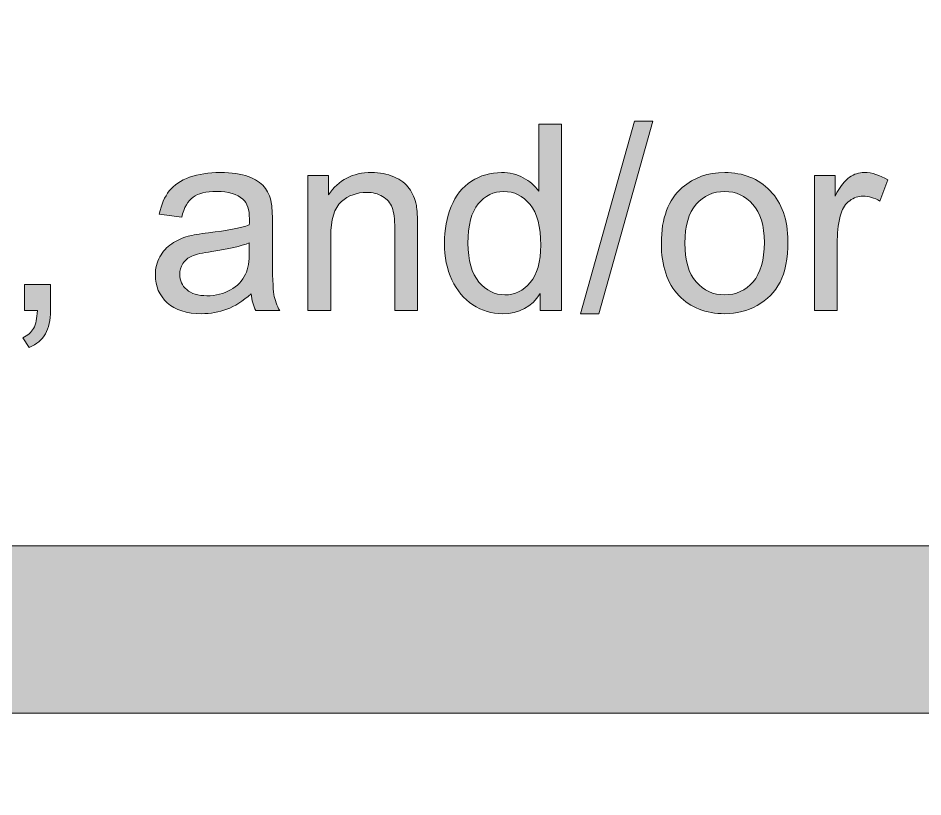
# Model space of a CAD drawing. Header units: inches. Extents: x -17.6 to 82.3, y -15.1 to 23.2.
# Drawn here: x 79.354 to 80.03, y -5.123 to -4.542 of the extents above; entities that cross this region are included whole.
import ezdxf

# ---------------------------------------------------------------- set-up
doc = ezdxf.new("R2010")
doc.units = ezdxf.units.IN
doc.header["$MEASUREMENT"] = 0
doc.layers.add('0_0', color=7, linetype='Continuous', lineweight=0)
doc.layers.add('G-ANNO-TTLB', color=7, linetype='Continuous', lineweight=0)

# ---------------------------------------------------------------- blocks, each defined once
blk = doc.blocks.new('Block_21')
at = {"layer": '0_0', "true_color": 0x000000, "transparency": 33554687}
h = blk.add_hatch(color=18, dxfattribs=at)
h.dxf.hatch_style = 2
edge = h.paths.add_edge_path()
edge.add_spline(control_points=[(79.69032, -4.71012), (79.69032, -4.72304), (79.69303, -4.73269), (79.69849, -4.73908), (79.70393, -4.74547), (79.71034, -4.74867), (79.71775, -4.74867), (79.72522, -4.74867), (79.73157, -4.74562), (79.73679, -4.7395), (79.74201, -4.7334), (79.74463, -4.72408), (79.74463, -4.71155), (79.74463, -4.69775), (79.74197, -4.68762), (79.73665, -4.68117), (79.73134, -4.67471), (79.72477, -4.67148), (79.71699, -4.67148), (79.70939, -4.67148), (79.70304, -4.67459), (79.69796, -4.68079), (79.69287, -4.68698), (79.69032, -4.69676), (79.69032, -4.71012)], knot_values=[0, 0, 0, 0, 1, 1, 1, 2, 2, 2, 3, 3, 3, 4, 4, 4, 5, 5, 5, 6, 6, 6, 7, 7, 7, 8, 8, 8, 8], degree=3, periodic=0)
edge = h.paths.add_edge_path()
edge.add_spline(control_points=[(79.74433, -4.76044), (79.74433, -4.76044), (79.74433, -4.74772), (79.74433, -4.74772), (79.73794, -4.75772), (79.72854, -4.76272), (79.71615, -4.76272), (79.7081, -4.76272), (79.70071, -4.76051), (79.69397, -4.75608), (79.68723, -4.75164), (79.68201, -4.74546), (79.6783, -4.73752), (79.6746, -4.72957), (79.67274, -4.72045), (79.67274, -4.71012), (79.67274, -4.70006), (79.67442, -4.69093), (79.67779, -4.68273), (79.68114, -4.67453), (79.68617, -4.66825), (79.69287, -4.66389), (79.69958, -4.65952), (79.70709, -4.65734), (79.71539, -4.65734), (79.72146, -4.65734), (79.72686, -4.65861), (79.73161, -4.66119), (79.73636, -4.66374), (79.74022, -4.66709), (79.74319, -4.6712), (79.74319, -4.6712), (79.74319, -4.62126), (79.74319, -4.62126), (79.74319, -4.62126), (79.7602, -4.62126), (79.7602, -4.62126), (79.7602, -4.62126), (79.7602, -4.76044), (79.7602, -4.76044), (79.7602, -4.76044), (79.74433, -4.76044), (79.74433, -4.76044)], knot_values=[0, 0, 0, 0, 1, 1, 1, 2, 2, 2, 3, 3, 3, 4, 4, 4, 5, 5, 5, 6, 6, 6, 7, 7, 7, 8, 8, 8, 9, 9, 9, 10, 10, 10, 11, 11, 11, 12, 12, 12, 13, 13, 13, 14, 14, 14, 14], degree=3, periodic=0)
h = blk.add_hatch(color=18, dxfattribs=at)
h.dxf.hatch_style = 2
edge = h.paths.add_edge_path()
edge.add_spline(control_points=[(79.77425, -4.76282), (79.77425, -4.76282), (79.81459, -4.61888), (79.81459, -4.61888), (79.81459, -4.61888), (79.82826, -4.61888), (79.82826, -4.61888), (79.82826, -4.61888), (79.788, -4.76282), (79.788, -4.76282), (79.788, -4.76282), (79.77425, -4.76282), (79.77425, -4.76282)], knot_values=[0, 0, 0, 0, 1, 1, 1, 2, 2, 2, 3, 3, 3, 4, 4, 4, 4], degree=3, periodic=0)
h = blk.add_hatch(color=18, dxfattribs=at)
h.dxf.hatch_style = 2
edge = h.paths.add_edge_path()
edge.add_spline(control_points=[(79.52702, -4.70984), (79.52081, -4.71238), (79.5115, -4.71452), (79.4991, -4.7163), (79.49208, -4.71731), (79.4871, -4.71845), (79.48419, -4.71971), (79.48128, -4.72097), (79.47903, -4.72283), (79.47746, -4.72526), (79.47587, -4.7277), (79.47507, -4.73041), (79.47507, -4.73338), (79.47507, -4.73794), (79.47681, -4.74174), (79.48025, -4.74478), (79.4837, -4.74782), (79.48874, -4.74934), (79.49539, -4.74934), (79.50198, -4.74934), (79.50784, -4.7479), (79.51297, -4.74501), (79.51809, -4.74213), (79.52185, -4.7382), (79.52425, -4.73319), (79.5261, -4.72933), (79.52702, -4.72363), (79.52702, -4.71611), (79.52702, -4.71611), (79.52702, -4.70984), (79.52702, -4.70984)], knot_values=[0, 0, 0, 0, 1, 1, 1, 2, 2, 2, 3, 3, 3, 4, 4, 4, 5, 5, 5, 6, 6, 6, 7, 7, 7, 8, 8, 8, 9, 9, 9, 10, 10, 10, 10], degree=3, periodic=0)
edge = h.paths.add_edge_path()
edge.add_spline(control_points=[(79.52843, -4.74801), (79.52211, -4.75339), (79.516, -4.75719), (79.51016, -4.7594), (79.50431, -4.76161), (79.49802, -4.76272), (79.49132, -4.76272), (79.48024, -4.76272), (79.47172, -4.76001), (79.46577, -4.75461), (79.45983, -4.74919), (79.45684, -4.74228), (79.45684, -4.73386), (79.45684, -4.72892), (79.45798, -4.72442), (79.46022, -4.72032), (79.46246, -4.71625), (79.46541, -4.71297), (79.46905, -4.7105), (79.47268, -4.70803), (79.47678, -4.70616), (79.48134, -4.7049), (79.4847, -4.70402), (79.48976, -4.70317), (79.49653, -4.70234), (79.51034, -4.7007), (79.52049, -4.69873), (79.52702, -4.69645), (79.52707, -4.69411), (79.5271, -4.69263), (79.5271, -4.69199), (79.5271, -4.68503), (79.5255, -4.68012), (79.52227, -4.67727), (79.5179, -4.67341), (79.51141, -4.67148), (79.50279, -4.67148), (79.49476, -4.67148), (79.48882, -4.67289), (79.485, -4.6757), (79.48117, -4.67852), (79.47834, -4.68351), (79.47651, -4.69066), (79.47651, -4.69066), (79.4598, -4.68838), (79.4598, -4.68838), (79.46132, -4.68123), (79.46381, -4.67546), (79.46729, -4.67106), (79.47077, -4.66665), (79.4758, -4.66328), (79.48239, -4.66089), (79.48897, -4.65853), (79.4966, -4.65734), (79.50526, -4.65734), (79.51388, -4.65734), (79.52087, -4.65835), (79.52626, -4.66037), (79.53163, -4.66239), (79.53559, -4.66494), (79.53811, -4.66802), (79.54065, -4.67109), (79.54243, -4.67497), (79.54343, -4.67965), (79.544, -4.68256), (79.5443, -4.68781), (79.5443, -4.69541), (79.5443, -4.69541), (79.5443, -4.71819), (79.5443, -4.71819), (79.5443, -4.73408), (79.54465, -4.74413), (79.54538, -4.74835), (79.54612, -4.75255), (79.54755, -4.75658), (79.5497, -4.76044), (79.5497, -4.76044), (79.53185, -4.76044), (79.53185, -4.76044), (79.53008, -4.7569), (79.52894, -4.75275), (79.52843, -4.74801)], knot_values=[0, 0, 0, 0, 1, 1, 1, 2, 2, 2, 3, 3, 3, 4, 4, 4, 5, 5, 5, 6, 6, 6, 7, 7, 7, 8, 8, 8, 9, 9, 9, 10, 10, 10, 11, 11, 11, 12, 12, 12, 13, 13, 13, 14, 14, 14, 15, 15, 15, 16, 16, 16, 17, 17, 17, 18, 18, 18, 19, 19, 19, 20, 20, 20, 21, 21, 21, 22, 22, 22, 23, 23, 23, 24, 24, 24, 25, 25, 25, 26, 26, 26, 27, 27, 27, 27], degree=3, periodic=0)
h = blk.add_hatch(color=18, dxfattribs=at)
h.dxf.hatch_style = 2
edge = h.paths.add_edge_path()
edge.add_spline(control_points=[(79.57077, -4.76044), (79.57077, -4.76044), (79.57077, -4.65961), (79.57077, -4.65961), (79.57077, -4.65961), (79.58615, -4.65961), (79.58615, -4.65961), (79.58615, -4.65961), (79.58615, -4.67395), (79.58615, -4.67395), (79.59356, -4.66287), (79.60426, -4.65734), (79.61825, -4.65734), (79.62432, -4.65734), (79.62991, -4.65842), (79.63501, -4.66062), (79.64011, -4.66279), (79.64392, -4.66566), (79.64646, -4.6692), (79.64898, -4.67274), (79.65076, -4.67696), (79.65177, -4.68183), (79.6524, -4.68499), (79.65272, -4.69054), (79.65272, -4.69845), (79.65272, -4.69845), (79.65272, -4.76044), (79.65272, -4.76044), (79.65272, -4.76044), (79.63563, -4.76044), (79.63563, -4.76044), (79.63563, -4.76044), (79.63563, -4.69911), (79.63563, -4.69911), (79.63563, -4.69215), (79.63496, -4.68694), (79.63363, -4.68349), (79.6323, -4.68004), (79.62994, -4.67729), (79.62656, -4.67524), (79.62318, -4.67318), (79.61919, -4.67215), (79.61464, -4.67215), (79.60737, -4.67215), (79.60107, -4.67445), (79.5958, -4.67908), (79.59052, -4.6837), (79.58786, -4.69246), (79.58786, -4.70538), (79.58786, -4.70538), (79.58786, -4.76044), (79.58786, -4.76044), (79.58786, -4.76044), (79.57077, -4.76044), (79.57077, -4.76044)], knot_values=[0, 0, 0, 0, 1, 1, 1, 2, 2, 2, 3, 3, 3, 4, 4, 4, 5, 5, 5, 6, 6, 6, 7, 7, 7, 8, 8, 8, 9, 9, 9, 10, 10, 10, 11, 11, 11, 12, 12, 12, 13, 13, 13, 14, 14, 14, 15, 15, 15, 16, 16, 16, 17, 17, 17, 18, 18, 18, 18], degree=3, periodic=0)
h = blk.add_hatch(color=18, dxfattribs=at)
h.dxf.hatch_style = 2
edge = h.paths.add_edge_path()
edge.add_spline(control_points=[(79.85229, -4.71003), (79.85229, -4.72294), (79.8551, -4.73261), (79.86073, -4.73904), (79.86637, -4.74546), (79.87345, -4.74867), (79.882, -4.74867), (79.89049, -4.74867), (79.89754, -4.74544), (79.90318, -4.73899), (79.90881, -4.73253), (79.91162, -4.72268), (79.91162, -4.70946), (79.91162, -4.69699), (79.9088, -4.68754), (79.90313, -4.68113), (79.89746, -4.6747), (79.89042, -4.67148), (79.882, -4.67148), (79.87345, -4.67148), (79.86637, -4.67468), (79.86073, -4.68107), (79.8551, -4.68746), (79.85229, -4.69712), (79.85229, -4.71003)], knot_values=[0, 0, 0, 0, 1, 1, 1, 2, 2, 2, 3, 3, 3, 4, 4, 4, 5, 5, 5, 6, 6, 6, 7, 7, 7, 8, 8, 8, 8], degree=3, periodic=0)
edge = h.paths.add_edge_path()
edge.add_spline(control_points=[(79.83472, -4.71003), (79.83472, -4.69135), (79.83991, -4.67753), (79.85029, -4.66854), (79.85897, -4.66106), (79.86953, -4.65734), (79.882, -4.65734), (79.89586, -4.65734), (79.9072, -4.66188), (79.91599, -4.67095), (79.92479, -4.68004), (79.9292, -4.69259), (79.9292, -4.7086), (79.9292, -4.72158), (79.92725, -4.73178), (79.92335, -4.73923), (79.91946, -4.74666), (79.91379, -4.75244), (79.90636, -4.75655), (79.89893, -4.76066), (79.8908, -4.76272), (79.882, -4.76272), (79.86789, -4.76272), (79.85647, -4.75819), (79.84778, -4.74915), (79.83908, -4.7401), (79.83472, -4.72705), (79.83472, -4.71003)], knot_values=[0, 0, 0, 0, 1, 1, 1, 2, 2, 2, 3, 3, 3, 4, 4, 4, 5, 5, 5, 6, 6, 6, 7, 7, 7, 8, 8, 8, 9, 9, 9, 9], degree=3, periodic=0)
h = blk.add_hatch(color=18, dxfattribs=at)
h.dxf.hatch_style = 2
edge = h.paths.add_edge_path()
edge.add_spline(control_points=[(79.94903, -4.76044), (79.94903, -4.76044), (79.94903, -4.65961), (79.94903, -4.65961), (79.94903, -4.65961), (79.96441, -4.65961), (79.96441, -4.65961), (79.96441, -4.65961), (79.96441, -4.6749), (79.96441, -4.6749), (79.96834, -4.66775), (79.97196, -4.66303), (79.97529, -4.66075), (79.97861, -4.65847), (79.98226, -4.65734), (79.98625, -4.65734), (79.99201, -4.65734), (79.99787, -4.65917), (80.00382, -4.66284), (80.00382, -4.66284), (79.99794, -4.6787), (79.99794, -4.6787), (79.99376, -4.67623), (79.98958, -4.67499), (79.98541, -4.67499), (79.98166, -4.67499), (79.97831, -4.67612), (79.97534, -4.67836), (79.97236, -4.68061), (79.97024, -4.68373), (79.96897, -4.68772), (79.96707, -4.69379), (79.96612, -4.70044), (79.96612, -4.70766), (79.96612, -4.70766), (79.96612, -4.76044), (79.96612, -4.76044), (79.96612, -4.76044), (79.94903, -4.76044), (79.94903, -4.76044)], knot_values=[0, 0, 0, 0, 1, 1, 1, 2, 2, 2, 3, 3, 3, 4, 4, 4, 5, 5, 5, 6, 6, 6, 7, 7, 7, 8, 8, 8, 9, 9, 9, 10, 10, 10, 11, 11, 11, 12, 12, 12, 13, 13, 13, 13], degree=3, periodic=0)
h = blk.add_hatch(color=18, dxfattribs=at)
h.dxf.hatch_style = 2
edge = h.paths.add_edge_path()
edge.add_spline(control_points=[(79.35905, -4.76044), (79.35905, -4.76044), (79.35905, -4.74098), (79.35905, -4.74098), (79.35905, -4.74098), (79.37853, -4.74098), (79.37853, -4.74098), (79.37853, -4.74098), (79.37853, -4.76044), (79.37853, -4.76044), (79.37853, -4.76759), (79.37725, -4.77337), (79.37473, -4.77778), (79.37219, -4.78217), (79.36816, -4.78558), (79.36266, -4.78798), (79.36266, -4.78798), (79.35791, -4.78067), (79.35791, -4.78067), (79.36152, -4.77908), (79.36418, -4.77676), (79.36589, -4.77368), (79.36759, -4.77062), (79.36854, -4.76621), (79.36873, -4.76044), (79.36873, -4.76044), (79.35905, -4.76044), (79.35905, -4.76044)], knot_values=[0, 0, 0, 0, 1, 1, 1, 2, 2, 2, 3, 3, 3, 4, 4, 4, 5, 5, 5, 6, 6, 6, 7, 7, 7, 8, 8, 8, 9, 9, 9, 9], degree=3, periodic=0)
at = {"layer": '0_0'}
for points, knots in [([(79.74433, -4.76044), (79.74433, -4.76044), (79.74433, -4.74772), (79.74433, -4.74772), (79.73794, -4.75772), (79.72854, -4.76272), (79.71615, -4.76272), (79.7081, -4.76272), (79.70071, -4.76051), (79.69397, -4.75608), (79.68723, -4.75164), (79.68201, -4.74546), (79.6783, -4.73752), (79.6746, -4.72957), (79.67274, -4.72045), (79.67274, -4.71012), (79.67274, -4.70006), (79.67442, -4.69093), (79.67779, -4.68273), (79.68114, -4.67453), (79.68617, -4.66825), (79.69287, -4.66389), (79.69958, -4.65952), (79.70709, -4.65734), (79.71539, -4.65734), (79.72146, -4.65734), (79.72686, -4.65861), (79.73161, -4.66119), (79.73636, -4.66374), (79.74022, -4.66709), (79.74319, -4.6712), (79.74319, -4.6712), (79.74319, -4.62126), (79.74319, -4.62126), (79.74319, -4.62126), (79.7602, -4.62126), (79.7602, -4.62126), (79.7602, -4.62126), (79.7602, -4.76044), (79.7602, -4.76044), (79.7602, -4.76044), (79.74433, -4.76044), (79.74433, -4.76044)], [0, 0, 0, 0, 1, 1, 1, 2, 2, 2, 3, 3, 3, 4, 4, 4, 5, 5, 5, 6, 6, 6, 7, 7, 7, 8, 8, 8, 9, 9, 9, 10, 10, 10, 11, 11, 11, 12, 12, 12, 13, 13, 13, 14, 14, 14, 14]), ([(79.77425, -4.76282), (79.77425, -4.76282), (79.81459, -4.61888), (79.81459, -4.61888), (79.81459, -4.61888), (79.82826, -4.61888), (79.82826, -4.61888), (79.82826, -4.61888), (79.788, -4.76282), (79.788, -4.76282), (79.788, -4.76282), (79.77425, -4.76282), (79.77425, -4.76282)], [0, 0, 0, 0, 1, 1, 1, 2, 2, 2, 3, 3, 3, 4, 4, 4, 4]), ([(79.52843, -4.74801), (79.52211, -4.75339), (79.516, -4.75719), (79.51016, -4.7594), (79.50431, -4.76161), (79.49802, -4.76272), (79.49132, -4.76272), (79.48024, -4.76272), (79.47172, -4.76001), (79.46577, -4.75461), (79.45983, -4.74919), (79.45684, -4.74228), (79.45684, -4.73386), (79.45684, -4.72892), (79.45798, -4.72442), (79.46022, -4.72032), (79.46246, -4.71625), (79.46541, -4.71297), (79.46905, -4.7105), (79.47268, -4.70803), (79.47678, -4.70616), (79.48134, -4.7049), (79.4847, -4.70402), (79.48976, -4.70317), (79.49653, -4.70234), (79.51034, -4.7007), (79.52049, -4.69873), (79.52702, -4.69645), (79.52707, -4.69411), (79.5271, -4.69263), (79.5271, -4.69199), (79.5271, -4.68503), (79.5255, -4.68012), (79.52227, -4.67727), (79.5179, -4.67341), (79.51141, -4.67148), (79.50279, -4.67148), (79.49476, -4.67148), (79.48882, -4.67289), (79.485, -4.6757), (79.48117, -4.67852), (79.47834, -4.68351), (79.47651, -4.69066), (79.47651, -4.69066), (79.4598, -4.68838), (79.4598, -4.68838), (79.46132, -4.68123), (79.46381, -4.67546), (79.46729, -4.67106), (79.47077, -4.66665), (79.4758, -4.66328), (79.48239, -4.66089), (79.48897, -4.65853), (79.4966, -4.65734), (79.50526, -4.65734), (79.51388, -4.65734), (79.52087, -4.65835), (79.52626, -4.66037), (79.53163, -4.66239), (79.53559, -4.66494), (79.53811, -4.66802), (79.54065, -4.67109), (79.54243, -4.67497), (79.54343, -4.67965), (79.544, -4.68256), (79.5443, -4.68781), (79.5443, -4.69541), (79.5443, -4.69541), (79.5443, -4.71819), (79.5443, -4.71819), (79.5443, -4.73408), (79.54465, -4.74413), (79.54538, -4.74835), (79.54612, -4.75255), (79.54755, -4.75658), (79.5497, -4.76044), (79.5497, -4.76044), (79.53185, -4.76044), (79.53185, -4.76044), (79.53008, -4.7569), (79.52894, -4.75275), (79.52843, -4.74801)], [0, 0, 0, 0, 1, 1, 1, 2, 2, 2, 3, 3, 3, 4, 4, 4, 5, 5, 5, 6, 6, 6, 7, 7, 7, 8, 8, 8, 9, 9, 9, 10, 10, 10, 11, 11, 11, 12, 12, 12, 13, 13, 13, 14, 14, 14, 15, 15, 15, 16, 16, 16, 17, 17, 17, 18, 18, 18, 19, 19, 19, 20, 20, 20, 21, 21, 21, 22, 22, 22, 23, 23, 23, 24, 24, 24, 25, 25, 25, 26, 26, 26, 27, 27, 27, 27]), ([(79.57077, -4.76044), (79.57077, -4.76044), (79.57077, -4.65961), (79.57077, -4.65961), (79.57077, -4.65961), (79.58615, -4.65961), (79.58615, -4.65961), (79.58615, -4.65961), (79.58615, -4.67395), (79.58615, -4.67395), (79.59356, -4.66287), (79.60426, -4.65734), (79.61825, -4.65734), (79.62432, -4.65734), (79.62991, -4.65842), (79.63501, -4.66062), (79.64011, -4.66279), (79.64392, -4.66566), (79.64646, -4.6692), (79.64898, -4.67274), (79.65076, -4.67696), (79.65177, -4.68183), (79.6524, -4.68499), (79.65272, -4.69054), (79.65272, -4.69845), (79.65272, -4.69845), (79.65272, -4.76044), (79.65272, -4.76044), (79.65272, -4.76044), (79.63563, -4.76044), (79.63563, -4.76044), (79.63563, -4.76044), (79.63563, -4.69911), (79.63563, -4.69911), (79.63563, -4.69215), (79.63496, -4.68694), (79.63363, -4.68349), (79.6323, -4.68004), (79.62994, -4.67729), (79.62656, -4.67524), (79.62318, -4.67318), (79.61919, -4.67215), (79.61464, -4.67215), (79.60737, -4.67215), (79.60107, -4.67445), (79.5958, -4.67908), (79.59052, -4.6837), (79.58786, -4.69246), (79.58786, -4.70538), (79.58786, -4.70538), (79.58786, -4.76044), (79.58786, -4.76044), (79.58786, -4.76044), (79.57077, -4.76044), (79.57077, -4.76044)], [0, 0, 0, 0, 1, 1, 1, 2, 2, 2, 3, 3, 3, 4, 4, 4, 5, 5, 5, 6, 6, 6, 7, 7, 7, 8, 8, 8, 9, 9, 9, 10, 10, 10, 11, 11, 11, 12, 12, 12, 13, 13, 13, 14, 14, 14, 15, 15, 15, 16, 16, 16, 17, 17, 17, 18, 18, 18, 18]), ([(79.83472, -4.71003), (79.83472, -4.69135), (79.83991, -4.67753), (79.85029, -4.66854), (79.85897, -4.66106), (79.86953, -4.65734), (79.882, -4.65734), (79.89586, -4.65734), (79.9072, -4.66188), (79.91599, -4.67095), (79.92479, -4.68004), (79.9292, -4.69259), (79.9292, -4.7086), (79.9292, -4.72158), (79.92725, -4.73178), (79.92335, -4.73923), (79.91946, -4.74666), (79.91379, -4.75244), (79.90636, -4.75655), (79.89893, -4.76066), (79.8908, -4.76272), (79.882, -4.76272), (79.86789, -4.76272), (79.85647, -4.75819), (79.84778, -4.74915), (79.83908, -4.7401), (79.83472, -4.72705), (79.83472, -4.71003)], [0, 0, 0, 0, 1, 1, 1, 2, 2, 2, 3, 3, 3, 4, 4, 4, 5, 5, 5, 6, 6, 6, 7, 7, 7, 8, 8, 8, 9, 9, 9, 9]), ([(79.94903, -4.76044), (79.94903, -4.76044), (79.94903, -4.65961), (79.94903, -4.65961), (79.94903, -4.65961), (79.96441, -4.65961), (79.96441, -4.65961), (79.96441, -4.65961), (79.96441, -4.6749), (79.96441, -4.6749), (79.96834, -4.66775), (79.97196, -4.66303), (79.97529, -4.66075), (79.97861, -4.65847), (79.98226, -4.65734), (79.98625, -4.65734), (79.99201, -4.65734), (79.99787, -4.65917), (80.00382, -4.66284), (80.00382, -4.66284), (79.99794, -4.6787), (79.99794, -4.6787), (79.99376, -4.67623), (79.98958, -4.67499), (79.98541, -4.67499), (79.98166, -4.67499), (79.97831, -4.67612), (79.97534, -4.67836), (79.97236, -4.68061), (79.97024, -4.68373), (79.96897, -4.68772), (79.96707, -4.69379), (79.96612, -4.70044), (79.96612, -4.70766), (79.96612, -4.70766), (79.96612, -4.76044), (79.96612, -4.76044), (79.96612, -4.76044), (79.94903, -4.76044), (79.94903, -4.76044)], [0, 0, 0, 0, 1, 1, 1, 2, 2, 2, 3, 3, 3, 4, 4, 4, 5, 5, 5, 6, 6, 6, 7, 7, 7, 8, 8, 8, 9, 9, 9, 10, 10, 10, 11, 11, 11, 12, 12, 12, 13, 13, 13, 13]), ([(79.69032, -4.71012), (79.69032, -4.72304), (79.69303, -4.73269), (79.69849, -4.73908), (79.70393, -4.74547), (79.71034, -4.74867), (79.71775, -4.74867), (79.72522, -4.74867), (79.73157, -4.74562), (79.73679, -4.7395), (79.74201, -4.7334), (79.74463, -4.72408), (79.74463, -4.71155), (79.74463, -4.69775), (79.74197, -4.68762), (79.73665, -4.68117), (79.73134, -4.67471), (79.72477, -4.67148), (79.71699, -4.67148), (79.70939, -4.67148), (79.70304, -4.67459), (79.69796, -4.68079), (79.69287, -4.68698), (79.69032, -4.69676), (79.69032, -4.71012)], [0, 0, 0, 0, 1, 1, 1, 2, 2, 2, 3, 3, 3, 4, 4, 4, 5, 5, 5, 6, 6, 6, 7, 7, 7, 8, 8, 8, 8]), ([(79.85229, -4.71003), (79.85229, -4.72294), (79.8551, -4.73261), (79.86073, -4.73904), (79.86637, -4.74546), (79.87345, -4.74867), (79.882, -4.74867), (79.89049, -4.74867), (79.89754, -4.74544), (79.90318, -4.73899), (79.90881, -4.73253), (79.91162, -4.72268), (79.91162, -4.70946), (79.91162, -4.69699), (79.9088, -4.68754), (79.90313, -4.68113), (79.89746, -4.6747), (79.89042, -4.67148), (79.882, -4.67148), (79.87345, -4.67148), (79.86637, -4.67468), (79.86073, -4.68107), (79.8551, -4.68746), (79.85229, -4.69712), (79.85229, -4.71003)], [0, 0, 0, 0, 1, 1, 1, 2, 2, 2, 3, 3, 3, 4, 4, 4, 5, 5, 5, 6, 6, 6, 7, 7, 7, 8, 8, 8, 8]), ([(79.52702, -4.70984), (79.52081, -4.71238), (79.5115, -4.71452), (79.4991, -4.7163), (79.49208, -4.71731), (79.4871, -4.71845), (79.48419, -4.71971), (79.48128, -4.72097), (79.47903, -4.72283), (79.47746, -4.72526), (79.47587, -4.7277), (79.47507, -4.73041), (79.47507, -4.73338), (79.47507, -4.73794), (79.47681, -4.74174), (79.48025, -4.74478), (79.4837, -4.74782), (79.48874, -4.74934), (79.49539, -4.74934), (79.50198, -4.74934), (79.50784, -4.7479), (79.51297, -4.74501), (79.51809, -4.74213), (79.52185, -4.7382), (79.52425, -4.73319), (79.5261, -4.72933), (79.52702, -4.72363), (79.52702, -4.71611), (79.52702, -4.71611), (79.52702, -4.70984), (79.52702, -4.70984)], [0, 0, 0, 0, 1, 1, 1, 2, 2, 2, 3, 3, 3, 4, 4, 4, 5, 5, 5, 6, 6, 6, 7, 7, 7, 8, 8, 8, 9, 9, 9, 10, 10, 10, 10]), ([(79.35905, -4.76044), (79.35905, -4.76044), (79.35905, -4.74098), (79.35905, -4.74098), (79.35905, -4.74098), (79.37853, -4.74098), (79.37853, -4.74098), (79.37853, -4.74098), (79.37853, -4.76044), (79.37853, -4.76044), (79.37853, -4.76759), (79.37725, -4.77337), (79.37473, -4.77778), (79.37219, -4.78217), (79.36816, -4.78558), (79.36266, -4.78798), (79.36266, -4.78798), (79.35791, -4.78067), (79.35791, -4.78067), (79.36152, -4.77908), (79.36418, -4.77676), (79.36589, -4.77368), (79.36759, -4.77062), (79.36854, -4.76621), (79.36873, -4.76044), (79.36873, -4.76044), (79.35905, -4.76044), (79.35905, -4.76044)], [0, 0, 0, 0, 1, 1, 1, 2, 2, 2, 3, 3, 3, 4, 4, 4, 5, 5, 5, 6, 6, 6, 7, 7, 7, 8, 8, 8, 9, 9, 9, 9])]:
    blk.add_open_spline(points, degree=3, knots=knots, dxfattribs=at)
blk = doc.blocks.new('Block_20')
at = {"layer": '0_0'}
blk.add_blockref('Block_21', (0, 0), dxfattribs=at)

msp = doc.modelspace()

# ---------------------------------------------------------------- hatches: boundary and pattern name
at = {"layer": 'G-ANNO-TTLB', "true_color": 0xff00ff, "transparency": 33554687}
h = msp.add_hatch(color=6, dxfattribs=at)
edge = h.paths.add_edge_path()
edge.add_spline(control_points=[(82.33927, 23.06401), (82.33927, 23.06401), (82.33927, -11.06099), (82.33927, -11.06099), (82.33927, -11.06099), (78.15227, -11.06099), (78.15227, -11.06099), (78.15227, -11.06099), (78.15227, 23.06401), (78.15227, 23.06401), (78.15227, 23.06401), (82.33927, 23.06401), (82.33927, 23.06401)], knot_values=[0, 0, 0, 0, 1, 1, 1, 2, 2, 2, 3, 3, 3, 4, 4, 4, 4], degree=3, periodic=0)
edge = h.paths.add_edge_path()
edge.add_spline(control_points=[(82.21427, 22.93901), (82.21427, 22.93901), (78.27727, 22.93901), (78.27727, 22.93901), (78.27727, 22.93901), (78.27727, -10.93599), (78.27727, -10.93599), (78.27727, -10.93599), (82.21427, -10.93599), (82.21427, -10.93599), (82.21427, -10.93599), (82.21427, 22.93901), (82.21427, 22.93901)], knot_values=[0, 0, 0, 0, 1, 1, 1, 2, 2, 2, 3, 3, 3, 4, 4, 4, 4], degree=3, periodic=0)
edge.add_line((82.21427, 22.93901), (82.21427, 22.93901))
msp.add_hatch(color=6, dxfattribs=at).paths.add_polyline_path([(82.21427, -5.06099), (78.27727, -5.06099), (78.27727, -4.93599), (82.21427, -4.93599)])

# ---------------------------------------------------------------- linework, layer by layer
at = {"layer": 'G-ANNO-TTLB', "color": 6, "lineweight": 9, "true_color": 0xff00ff}
for p, q in [((82.21427, -4.93599), (78.27727, -4.93599)), ((78.27727, -5.06099), (82.21427, -5.06099))]:
    msp.add_line(p, q, dxfattribs=at)
at = {"layer": 'G-ANNO-TTLB'}
msp.add_lwpolyline([(82.21427, -5.06099), (78.27727, -5.06099), (78.27727, -4.93599), (82.21427, -4.93599)], close=True, dxfattribs=at)
for points in [[(82.33927, 23.06401), (82.33927, 23.06401), (82.33927, -11.06099), (82.33927, -11.06099), (82.33927, -11.06099), (78.15227, -11.06099), (78.15227, -11.06099), (78.15227, -11.06099), (78.15227, 23.06401), (78.15227, 23.06401), (78.15227, 23.06401), (82.33927, 23.06401), (82.33927, 23.06401)], [(82.21427, 22.93901), (82.21427, 22.93901), (78.27727, 22.93901), (78.27727, 22.93901), (78.27727, 22.93901), (78.27727, -10.93599), (78.27727, -10.93599), (78.27727, -10.93599), (82.21427, -10.93599), (82.21427, -10.93599), (82.21427, -10.93599), (82.21427, 22.93901), (82.21427, 22.93901)]]:
    msp.add_open_spline(points, degree=3, knots=[0, 0, 0, 0, 1, 1, 1, 2, 2, 2, 3, 3, 3, 4, 4, 4, 4], dxfattribs=at)

# ---------------------------------------------------------------- block references
at = {"layer": '0_0'}
msp.add_blockref('Block_20', (0, 0), dxfattribs=at)

doc.saveas('drawing.dxf')
